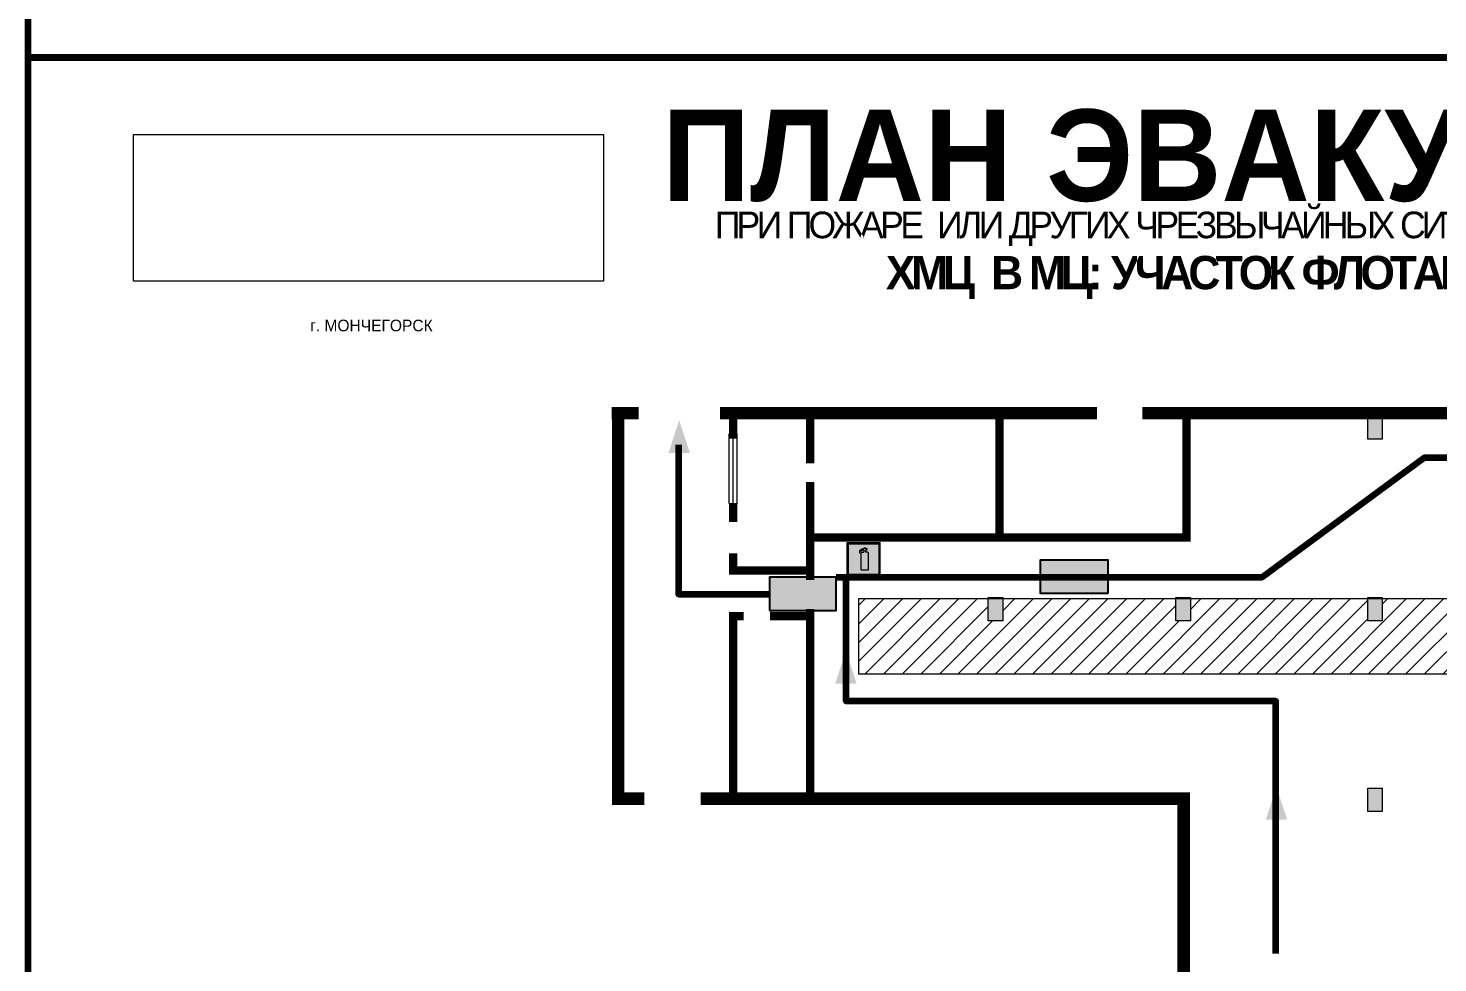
# Model space of a CAD drawing. Header units: millimetres. Extents: x 13114 to 67229, y 22859 to 38520.
# Drawn here: x 28271.5 to 28610.9, y 30676 to 30900.9 of the extents above; entities that cross this region are included whole.
import ezdxf

# ---------------------------------------------------------------- set-up
doc = ezdxf.new("R2010")
doc.units = ezdxf.units.MM
doc.layers.add('План_Штампы', color=7, linetype='Continuous')
doc.styles.add('обычный', font='arial.ttf')
picture_1 = doc.add_image_def('image1.jpg', size_in_pixel=(337, 105))

# ---------------------------------------------------------------- blocks, each defined once
blk = doc.blocks.new('A$C7B4425F7')
at = {"true_color": 0xffffff}
blk.add_hatch(color=7, dxfattribs=at).paths.add_polyline_path([(0, 0), (-16, 0), (-16, -8), (0, -8)])
h = blk.add_hatch(color=126)
h.paths.add_polyline_path([(-0.2, -0.2), (-15.8, -0.2), (-15.8, -7.8), (-0.2, -7.8)])
h.paths.add_polyline_path([(-11.76, -2.03), (-11.76, -3.66), (-11.17, -3.66, -0.568275), (-11.17, -6.18), (-12.58, -6.18), (-12.58, -2.03)], flags=16)
h.paths.add_polyline_path([(-13.33, -4.12, -0.495768), (-13.59, -6.18), (-15.03, -6.18), (-15.03, -2.03), (-13.59, -2.03, -0.487973)], flags=16)
h.paths.add_polyline_path([(-10.25, -2.03), (-9.48, -2.03), (-9.48, -6.18), (-10.25, -6.18)], flags=16)
h.paths.add_polyline_path([(-13.84, -3.69), (-14.24, -3.69), (-14.24, -3.03), (-13.9, -3.03, -0.692621)], flags=0)
h.paths.add_polyline_path([(-9.15, -2.03), (-8.4, -2.03), (-8.04, -3.07), (-7.68, -2.03), (-6.93, -2.03), (-7.64, -4.1), (-6.93, -6.18), (-7.68, -6.18), (-8.04, -5.14), (-8.4, -6.18), (-9.15, -6.18), (-8.44, -4.1)], flags=16)
h.paths.add_polyline_path([(-11.76, -4.46), (-11.42, -4.46, -0.692621), (-11.36, -5.12), (-11.76, -5.12)], flags=0)
h.paths.add_polyline_path([(-13.9, -5.2), (-14.24, -5.2), (-14.24, -4.55), (-13.84, -4.55, -0.708038)], flags=0)
edge = h.paths.add_edge_path(flags=16)
edge.add_ellipse((-5.51, -4.08), major_axis=(0, 2.05), ratio=0.586184, start_angle=0, end_angle=360)
edge = h.paths.add_edge_path(flags=0)
edge.add_ellipse((-5.51, -4.08), major_axis=(0, 1.14), ratio=0.454828, start_angle=0, end_angle=360)
h.paths.add_polyline_path([(-4.13, -4.96, 0.377264), (-3.48, -4.52, 0.0555), (-3.16, -2.03), (-1.66, -2.03), (-1.66, -4.96), (-0.96, -4.96), (-0.96, -7.01), (-1.75, -7.01), (-1.75, -6.18), (-3.3, -6.18), (-3.3, -7.02), (-4.13, -7.02)], flags=16)
h.paths.add_polyline_path([(-2.73, -2.91), (-2.28, -2.91), (-2.28, -4.96), (-3.05, -4.96, 0.079136)], flags=0)
at = {"color": 126}
blk.add_lwpolyline([(-16, -8), (0, -8), (0, 0), (-16, 0)], close=True, dxfattribs=at)
blk = doc.blocks.new('A$C32E8229D')
at = {"true_color": 0xffffff}
blk.add_hatch(color=7, dxfattribs=at).paths.add_polyline_path([(0, 0), (0, -8), (16, -8), (16, 0)])
h = blk.add_hatch(color=126)
h.paths.add_polyline_path([(0.2, -0.2), (15.8, -0.2), (15.8, -7.8), (0.2, -7.8)])
h.paths.add_polyline_path([(13.49, -2.05), (12.08, -2.05), (11.37, -2.63, 0.162397), (11.29, -2.84), (11.29, -3.63), (10.35, -3.63), (10.35, -4.05), (11.68, -4.05), (11.68, -3.48), (12.26, -4.28), (11.29, -5.1), (11.29, -6.78), (11.85, -6.78), (11.85, -5.44), (12.8, -4.64), (12.8, -5.94), (14.46, -5.94), (14.46, -5.39), (13.45, -5.39), (13.45, -3.97), (12.46, -2.59), (13.15, -2.59), (13.69, -3.34), (14.18, -3)], flags=16)
h.paths.add_polyline_path([(10.74, -1.82, 1), (11.8, -1.82, 1)], flags=16)
h.paths.add_polyline_path([(9.39, -3.59), (5.99, -3.59), (6.56, -3.03), (5.91, -3.03), (5.1, -3.83), (5.91, -4.64), (6.56, -4.64), (5.99, -4.09), (9.39, -4.09)], flags=16)
h.paths.add_polyline_path([(4.29, -1.08), (1.72, -1.08), (1.72, -6.6), (4.29, -6.6)], flags=16)
at = {"color": 126}
blk.add_lwpolyline([(16, -8), (0, -8), (0, 0), (16, 0)], close=True, dxfattribs=at)
blk = doc.blocks.new('A$C3AD82952')
at = {"true_color": 0xf5f5ff}
h = blk.add_hatch(color=7, dxfattribs=at)
h.dxf.hatch_style = 1
h.paths.add_polyline_path([(8.21, 8.73, 0.414214), (7.89, 9.05), (7.22, 9.05), (7.22, 9.92), (7.59, 9.92, 1), (7.57, 10.36), (7.22, 10.36), (7.22, 10.6), (6.43, 10.6), (6.43, 10.36), (6.01, 10.36), (4.74, 9.59), (4.74, 8.69), (4.98, 8.73), (4.98, 9.26), (6.12, 9.91), (6.43, 9.91), (6.43, 9.05), (5.76, 9.05, 0.414214), (5.44, 8.73), (5.44, 2.2), (8.21, 2.2)], flags=0)
h.paths.add_polyline_path([(12.8, 12.8), (0, 12.8), (0, 0), (12.8, 0)])
h.paths.add_polyline_path([(0.51, 12.29), (12.29, 12.29), (12.29, 0.51), (0.51, 0.51)], flags=16)
h.paths.add_polyline_path([(4.74, 9.59), (6.01, 10.36), (6.43, 10.36), (6.43, 10.6), (7.22, 10.6), (7.22, 10.36), (7.59, 10.36, -0.94586), (7.59, 9.92), (7.22, 9.92), (7.22, 9.05), (7.89, 9.05, -0.414214), (8.21, 8.73), (8.21, 2.2), (5.44, 2.2), (5.44, 8.73, -0.414214), (5.76, 9.05), (6.43, 9.05), (6.43, 9.91), (6.12, 9.91), (4.98, 9.26), (4.98, 8.73), (4.74, 8.69)], flags=0)
h = blk.add_hatch(color=242)
h.dxf.hatch_style = 1
h.paths.add_polyline_path([(12.29, 12.29), (0.51, 12.29), (0.51, 0.51), (12.29, 0.51)])
h.paths.add_polyline_path([(4.74, 8.69), (4.74, 9.59), (6.01, 10.36), (6.43, 10.36), (6.43, 10.6), (7.22, 10.6), (7.22, 10.36), (7.59, 10.36, -0.94586), (7.59, 9.92), (7.22, 9.92), (7.22, 9.05), (7.89, 9.05, -0.414214), (8.21, 8.73), (8.21, 2.2), (5.44, 2.2), (5.44, 8.73, -0.414214), (5.76, 9.05), (6.43, 9.05), (6.43, 9.91), (6.12, 9.91), (4.98, 9.26), (4.98, 8.73)], flags=16)
h = blk.add_hatch(color=7, dxfattribs=at)
h.dxf.hatch_style = 1
h.paths.add_polyline_path([(8.21, 8.73, 0.414214), (7.89, 9.05), (7.22, 9.05), (7.22, 9.92), (7.59, 9.92, 1), (7.57, 10.36), (7.22, 10.36), (7.22, 10.6), (6.43, 10.6), (6.43, 10.36), (6.01, 10.36), (4.74, 9.59), (4.74, 8.69), (4.98, 8.73), (4.98, 9.26), (6.12, 9.91), (6.43, 9.91), (6.43, 9.05), (5.76, 9.05, 0.414214), (5.44, 8.73), (5.44, 2.2), (8.21, 2.2)])
at = {"color": 242, "lineweight": 5}
for p, q in [((0, 0), (0, 12.8)), ((0, 12.8), (12.8, 12.8)), ((12.8, 0), (12.8, 12.8)), ((6.01, 10.36), (4.74, 9.59)), ((4.74, 9.59), (4.74, 8.69)), ((4.74, 8.69), (4.98, 8.73)), ((4.98, 9.26), (6.12, 9.91)), ((4.98, 8.73), (4.98, 9.26)), ((5.44, 2.2), (5.44, 8.73)), ((5.76, 9.05), (6.43, 9.05)), ((6.01, 10.36), (6.43, 10.36)), ((6.12, 9.91), (6.43, 9.91)), ((7.22, 10.6), (6.43, 10.6)), ((6.43, 10.6), (6.43, 10.36)), ((6.43, 9.91), (6.43, 9.05)), ((7.22, 10.36), (7.22, 10.6)), ((7.59, 10.36), (7.22, 10.36)), ((7.22, 9.05), (7.22, 9.92)), ((7.59, 9.92), (7.22, 9.92)), ((7.89, 9.05), (7.22, 9.05)), ((8.21, 2.2), (8.21, 8.73)), ((0, 0), (12.8, 0)), ((5.44, 2.2), (8.21, 2.2))]:
    blk.add_line(p, q, dxfattribs=at)
blk.add_lwpolyline([(0.51, 12.29), (12.29, 12.29), (12.29, 0.51), (0.51, 0.51)], close=True, dxfattribs=at)
for centre, radius, start, end in [((5.76, 8.73), 0.32, 90, 180), ((7.58, 10.14), 0.223, 273.1875, 86.8125), ((7.89, 8.73), 0.32, 0, 90)]:
    blk.add_arc(centre, radius, start, end, dxfattribs=at)

msp = doc.modelspace()

# ---------------------------------------------------------------- hatches: boundary and pattern name
at = {"lineweight": 0}
h = msp.add_hatch(color=256, dxfattribs=at)
h.dxf.hatch_style = 1
h.paths.add_polyline_path([(28597.48, 30807.66), (28594.01, 30807.66), (28594.01, 30802.04), (28597.48, 30802.04)])
at = {"lineweight": 0, "true_color": 0x000000}
h = msp.add_hatch(dxfattribs=at)
h.set_pattern_fill('ANSI31', color=18)
h.set_pattern_definition([(45, (879.312, 30730.2412), (-2.24506403, 2.24506403), [])])
h.paths.add_polyline_path([(28584.12, 30666.07), (28552.59, 30666.07), (28552.59, 30626.05), (28584.12, 30626.05)])
h.paths.add_polyline_path([(28687.44, 30758.3), (28683.97, 30758.3), (28683.97, 30763.57), (28641.37, 30763.57), (28641.37, 30758.3), (28637.9, 30758.3), (28637.9, 30763.57), (28597.48, 30763.57), (28597.48, 30758.3), (28594.01, 30758.3), (28594.01, 30763.57), (28551.31, 30763.57), (28551.31, 30758.3), (28547.83, 30758.3), (28547.83, 30763.57), (28506.14, 30763.57), (28506.14, 30758.3), (28502.67, 30758.3), (28502.67, 30763.57), (28471.44, 30763.57), (28471.44, 30745.56), (28687.44, 30745.56)])
at = {"lineweight": 0}
h = msp.add_hatch(color=256, dxfattribs=at)
h.dxf.hatch_style = 1
h.paths.add_polyline_path([(28506.14, 30763.91), (28502.67, 30763.91), (28502.67, 30758.3), (28506.14, 30758.3)])
h = msp.add_hatch(color=256, dxfattribs=at)
h.dxf.hatch_style = 1
h.paths.add_polyline_path([(28551.31, 30763.91), (28547.83, 30763.91), (28547.83, 30758.3), (28551.31, 30758.3)])
h = msp.add_hatch(color=256, dxfattribs=at)
h.dxf.hatch_style = 1
h.paths.add_polyline_path([(28597.48, 30763.91), (28594.01, 30763.91), (28594.01, 30758.3), (28597.48, 30758.3)])
h = msp.add_hatch(color=256, dxfattribs=at)
h.dxf.hatch_style = 1
h.paths.add_polyline_path([(28597.48, 30718.06), (28594.01, 30718.06), (28594.01, 30712.44), (28597.48, 30712.44)])

# ---------------------------------------------------------------- linework, layer by layer
at = {"color": 1, "lineweight": 100}
for points in [[(28271.52, 31288.84), (28871.52, 31288.84), (28871.52, 30893.84), (28271.52, 30893.84)], [(28271.52, 30893.84), (28871.52, 30893.84), (28871.52, 30498.84), (28271.52, 30498.84)]]:
    msp.add_lwpolyline(points, close=True, dxfattribs=at)
at = {"lineweight": 0}
for points, const_width in [([(28418.48, 30808.28), (28412.03, 30808.28)], 3), ([(28413.54, 30808.28), (28413.54, 30715.52), (28419.84, 30715.52)], 3), ([(28433.38, 30715.52), (28549.69, 30715.52), (28549.69, 30623.49), (28732.73, 30623.49), (28732.73, 30808.28), (28539.74, 30808.28)], 3), ([(28528.85, 30808.28), (28438.11, 30808.28)], 3), ([(28441.25, 30808.28), (28441.25, 30802.11)], 2), ([(28459.79, 30808.28), (28459.79, 30796.19)], 2), ([(28459.79, 30778.34), (28550.35, 30778.34), (28550.35, 30808.28)], 2), ([(28505.33, 30778.34), (28505.33, 30808.28)], 2), ([(28459.79, 30768.15), (28459.79, 30791.67)], 2), ([(28441.25, 30782.11), (28441.25, 30786.64)], 2), ([(28459.79, 30770.42), (28441.25, 30770.42), (28441.25, 30774.57)], 2), ([(28441.25, 30715.52), (28441.25, 30759.44), (28443.75, 30759.44)], 2), ([(28450.14, 30759.44), (28459.79, 30759.44), (28459.79, 30761.12), (28459.79, 30715.52)], 2)]:
    msp.add_lwpolyline(points, dxfattribs=dict(at, const_width=const_width))
for points in [[(28594.01, 30807.66), (28597.48, 30807.66), (28597.48, 30802.04), (28594.01, 30802.04)], [(28471.44, 30745.56), (28687.44, 30745.56), (28687.44, 30763.57), (28471.44, 30763.57)], [(28502.67, 30763.91), (28506.14, 30763.91), (28506.14, 30758.3), (28502.67, 30758.3)], [(28547.83, 30763.91), (28551.31, 30763.91), (28551.31, 30758.3), (28547.83, 30758.3)], [(28594.01, 30763.91), (28597.48, 30763.91), (28597.48, 30758.3), (28594.01, 30758.3)], [(28594.01, 30718.06), (28597.48, 30718.06), (28597.48, 30712.44), (28594.01, 30712.44)]]:
    msp.add_lwpolyline(points, close=True, dxfattribs=at)
at = {"color": 126, "lineweight": 100, "true_color": 0x008754}
for points in [[(28428.09, 30800.61), (28428.09, 30764.74), (28450.02, 30764.74)], [(28466.02, 30768.83), (28568.59, 30768.83), (28607.64, 30797.6), (28726.42, 30797.6), (28726.42, 30770.14), (28715.31, 30770.14), (28715.31, 30783.23)], [(28571.86, 30678.3), (28571.86, 30739), (28468.43, 30739), (28468.43, 30768.83)]]:
    msp.add_lwpolyline(points, dxfattribs=at)
at = {"lineweight": 0}
for points in [[(28440.26, 30786.52), (28440.26, 30803.28)], [(28441.25, 30786.64), (28441.25, 30803.39)], [(28442.21, 30786.45), (28442.21, 30803.2)]]:
    msp.add_lwpolyline(points, dxfattribs=at)
at = {"layer": 'План_Штампы', "color": 126, "true_color": 0x008754}
for points in [[(28430.83, 30798.71), (28425.7, 30798.72), (28428.24, 30806.6)], [(28470.96, 30743.21), (28465.83, 30743.22), (28468.37, 30751.1)], [(28574.61, 30710.45), (28569.48, 30710.46), (28572.02, 30718.34)]]:
    msp.add_solid(points, dxfattribs=at)

# ---------------------------------------------------------------- block references
at = {"xscale": 0.625, "yscale": 0.625, "zscale": 0.625}
msp.add_blockref('A$C3AD82952', (28468.66, 30769.17), dxfattribs=at)
at = {"layer": 'План_Штампы', "color": 126, "true_color": 0x008754, "xscale": 1.012510887696, "yscale": 1.012510887696, "zscale": 1.012510887696, "rotation": 359.9978653237144}
msp.add_blockref('A$C32E8229D', (28515.25, 30772.97), dxfattribs=at)
at = {"layer": 'План_Штампы'}
msp.add_blockref('A$C7B4425F7', (28466.02, 30768.83), dxfattribs=at)

# ---------------------------------------------------------------- texts
at = {"lineweight": 0, "style": 'обычный'}
for s, insert, char_height, width, attachment_point in [('{\\fProxima Nova Rg|b1|i0|c204|p2;ПЛАН ЭВАКУАЦИИ}', (28424.17, 30881.32), 22, 493.8901, 1), ('\\pi-8.4,l8.4,t8.4;{\\fProxima Nova Rg|b0|i0|c204|p2;г. МОНЧЕГОРСК\\H1.1997x; }', (28354.15, 30829.34), 2.8, 126.6484, 5)]:
    msp.add_mtext(s, dxfattribs=dict(at, insert=insert, char_height=char_height, width=width, attachment_point=attachment_point))
at = {"color": 0, "lineweight": 0, "insert": (28574.3, 30856.93), "char_height": 8, "width": 449.2158, "attachment_point": 5, "style": 'обычный'}
msp.add_mtext('{\\fArial Black|b1|i0|c204|p34;\\H2x;\\T0.85;  \\fArial Narrow|b0|i0|c204|p34;\\H0.8x;\\W0.9;\\P\\fProxima Nova Rg|b0|i0|c204|p2;\\H0.5x;\\W1;\\C256;ПРИ ПОЖАРЕ  ИЛИ ДРУГИХ ЧРЕЗВЫЧАЙНЫХ СИТУАЦИЯХ  ИЗ ПОМЕЩЕНИЙ \\fProxima Nova Rg|b1|i0|c204|p2;\\H1.25x;\\PХМЦ  В МЦ: УЧАСТОК ФЛОТАЦИИ  2 ЭТАЖ}', dxfattribs=at)

# ---------------------------------------------------------------- pictures from other files: only their frames are drawn
at = {"color": 7, "lineweight": 0, "true_color": 0xf5f5ff}
image = msp.add_image(picture_1, insert=(28296.89, 30840.05), size_in_units=(113.11, 35.24), rotation=0, dxfattribs=at)
image.dxf.flags = 7

doc.saveas('drawing.dxf')
